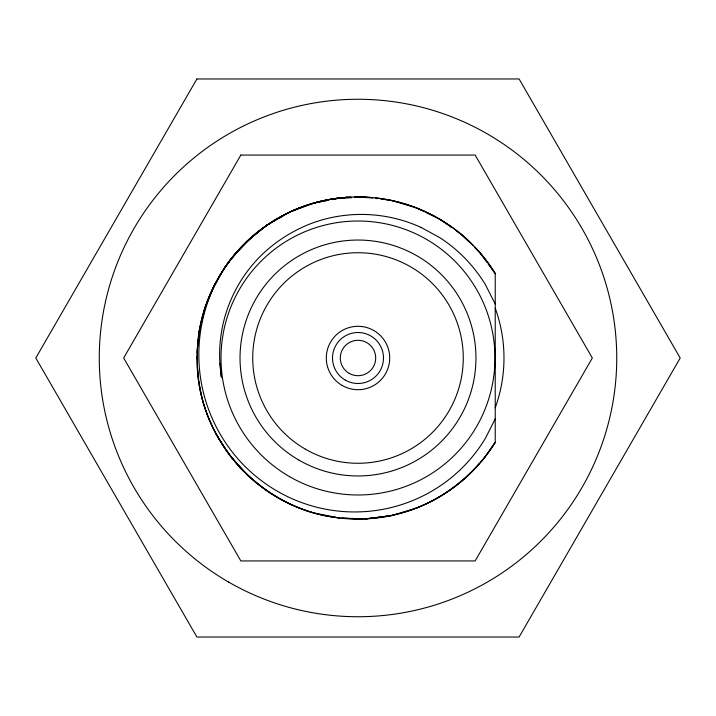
<?xml version="1.0" encoding="UTF-8"?>
<svg xmlns="http://www.w3.org/2000/svg" width="716" height="716" viewBox="0 0 716 716"><rect width="100%" height="100%" fill="white"/><g stroke="black" fill="none" stroke-linecap="round" stroke-linejoin="round"><path stroke-width="1.07" d="M197.24 355.709C193.982 435.999 260.248 510.83 340.198 517.919M197.312 353.543C197.509 275.964 262.181 205.385 339.411 198.305M229.559 260.794C198.037 302.68 188.747 359.539 205.304 409.284C222.121 458.902 263.792 498.605 314.163 512.996M197.983 342.633L197.106 350.384L197.267 359.298M198.234 340.413C200.999 312.006 211.954 284.279 229.353 261.644M199.03 332L205.304 306.716L215.57 282.766M495.23 418.833L485.466 438.192A151.559 151.524 37.9 0 1 422.243 496.278A153.054 153.009 62.7 0 1 358 511.913A154.566 154.531 -77 0 1 316.696 507.214A155.533 155.497 -61.5 0 1 278.005 491.597A156.652 156.625 -38.2 0 1 218.774 431.641A157.771 157.735 -30.3 0 1 203.317 392.144A158.898 158.863 -7.2 0 1 198.914 349.856A159.91 159.874 16 0 1 213.663 287.501L224.18 268.339A161.082 161.082 0 0 1 269.95 223.115A161.279 161.181 62.6 0 1 495.212 273.673M230.686 259.854L235.34 253.589L252.721 236.334M229.523 260.839L246.913 241.355M478.968 463.932C450.955 496.501 409.087 516.871 366.145 518.554M480.427 462.339L483.363 459.144L495.23 442.336L495.23 273.664L488.187 264.034M246.868 241.399L267.175 224.976L277.548 219.06M254.475 234.946L266.719 225.28L284.923 214.451A161.082 161.082 0 0 1 339.411 198.001M279.5 218.067L284.923 214.451M279.374 218.013L289.801 212.07L314.226 202.986L322.746 201.312M416.596 508.047C448.914 494.98 476.623 471.817 495.23 442.336A161.279 161.181 -74.7 0 1 341.416 518.25M416.56 508.056L391.643 515.529L365.822 518.885L391.598 515.538M314.163 203.004L326.952 200.48M332.269 199.433L339.733 197.965L351.717 197.571M324.876 200.892L327.006 200.471M332.331 199.424L339.787 197.956L351.654 197.571M341.559 198.019L346.929 197.303L351.243 197.535M362.905 518.751L357.499 519.073L342.364 518.062M365.822 197.115L361.437 197.249L372.275 197.956M365.76 518.894L339.787 518.044L314.226 513.014M375.452 198.368L377.654 198.654M380.831 199.066L383.033 199.352M385.136 199.63L391.643 200.471M391.598 200.462L416.596 207.953M416.56 207.944L424.4 211.757M426.315 212.697L440.009 219.364L447.983 224.994M420.999 227.384L439.982 237.766A146.511 146.467 -41.2 0 1 485.323 284.52L495.23 303.951M449.738 226.238L451.528 227.5M456.826 231.241L461.283 234.392L469.016 241.999M474.431 247.324L479.845 252.641L486.898 262.271M229.523 455.161L246.868 474.601M239.287 466.868C219.096 444.135 204.454 416.041 199.657 385.888M215.57 433.234L229.559 455.206M198.663 379.274L197.41 367.102M198.994 381.476L199.325 383.678M221.441 377.037L219.821 362.162A139.038 138.994 14 0 1 224.627 317.77A139.897 139.853 26.2 0 1 235.439 290.302A140.461 140.425 38.4 0 1 262.163 254.493C276.743 240.54 294.178 229.755 313.107 222.783A143.066 143.03 81.3 0 1 342.857 215.614A144.041 143.997 -75.4 0 1 420.999 227.393M221.28 377.064A138.116 138 -62.5 0 1 220.089 363.388M224.171 268.33A161.279 161.181 -38.7 0 1 351.091 197.106M354.447 196.998A161.279 161.181 -38.7 0 1 373.439 197.688M375.667 197.911A161.279 161.181 -38.7 0 1 473.321 245.427M474.878 247.038A161.279 161.181 -38.7 0 1 495.329 273.601M341.559 197.759A161.082 161.082 0 0 1 346.929 197.303M339.295 518.017A161.279 161.181 -74.7 0 1 261.555 487.086M259.774 485.743A161.279 161.181 -74.7 0 1 247.056 474.869M243.852 471.755A161.279 161.181 -74.7 0 1 239.234 466.922M495.23 308.211A145.983 145.983 0 0 1 495.248 407.735M196.9 78.966L35.8 358L196.9 637.034L519.1 637.034L680.2 358L519.1 78.966L196.9 78.966M240.836 155.068L123.671 358L240.836 560.932L475.164 560.932L592.329 358L475.164 155.068L240.836 155.068M342.15 385.459A31.71 31.71 0 0 0 389.71 358A31.71 31.71 0 0 0 342.15 330.541A31.71 31.71 0 0 0 342.15 385.459M305.365 449.165A105.27 105.27 0 0 0 463.27 358A105.27 105.27 0 0 0 305.365 266.835A105.27 105.27 0 0 0 305.365 449.165M299.02 460.155A117.952 117.952 0 0 0 475.952 358A117.952 117.952 0 0 0 299.02 255.845A117.952 117.952 0 0 0 299.02 460.155M289.506 476.632A136.98 136.98 0 0 0 494.98 358A136.98 136.98 0 0 0 289.506 239.368A136.98 136.98 0 0 0 289.506 476.632M228.628 582.072A258.745 258.745 0 0 0 616.745 358A258.745 258.745 0 0 0 228.628 133.928A258.745 258.745 0 0 0 228.628 582.072M345.255 380.08A25.49 25.49 0 0 0 383.49 358A25.49 25.49 0 0 0 345.255 335.92A25.49 25.49 0 0 0 345.255 380.08M349.148 373.331A17.703 17.703 0 0 0 375.703 358A17.703 17.703 0 0 0 349.148 342.669A17.703 17.703 0 0 0 349.148 373.331"/></g></svg>
